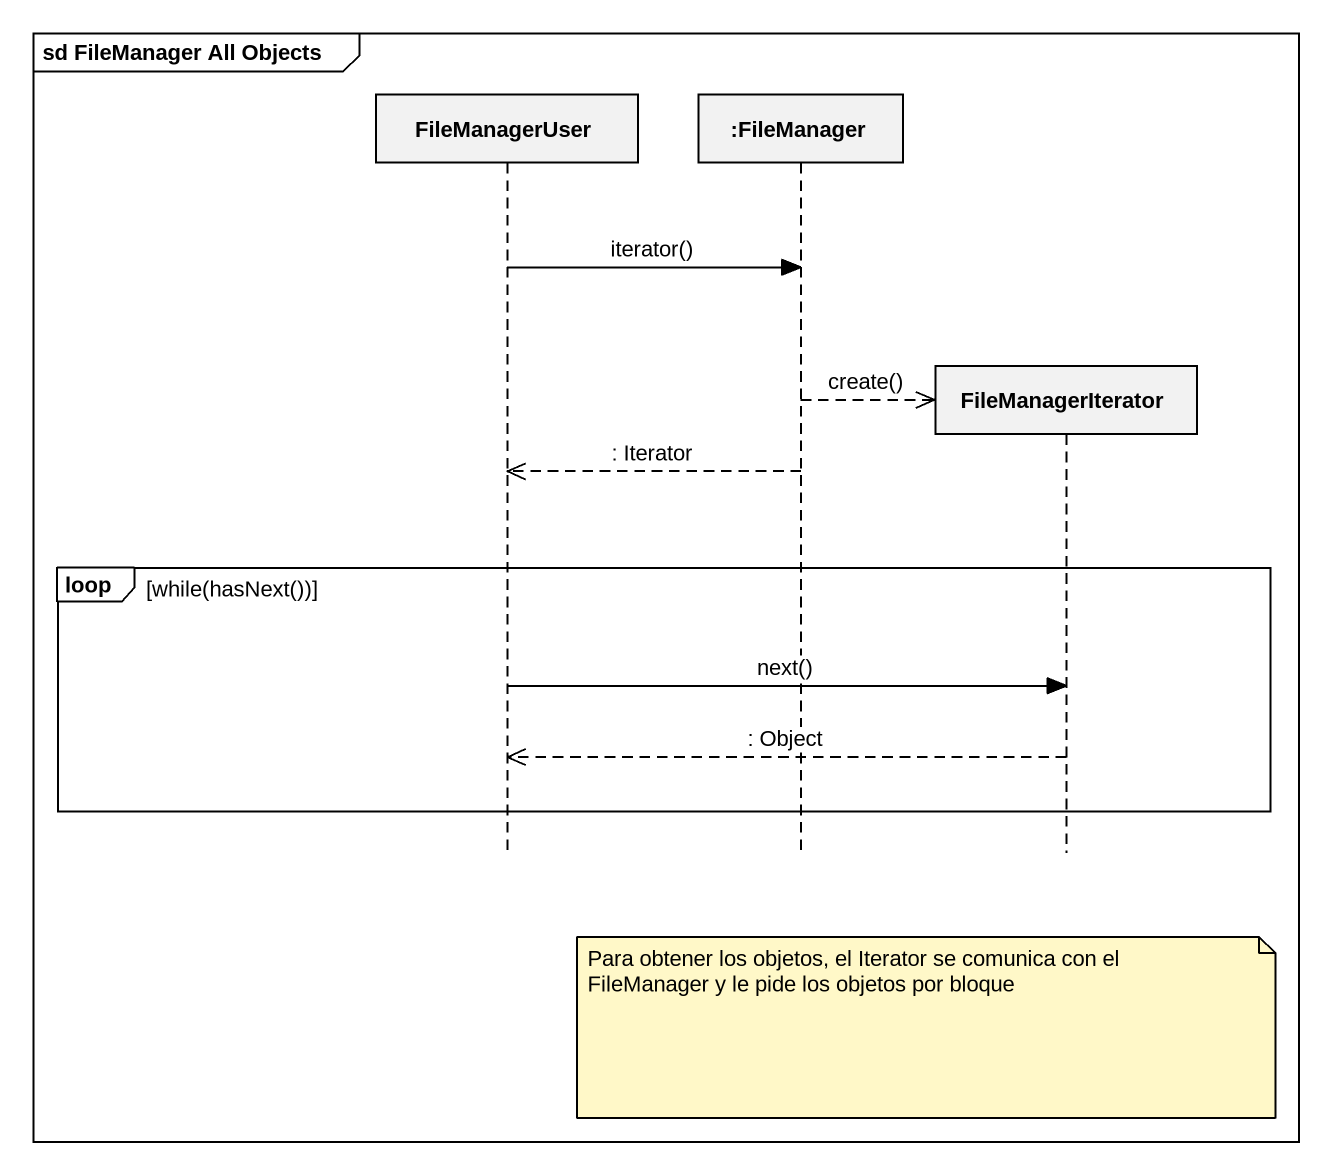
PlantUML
@startuml
mainframe sd FileManager All Objects
hide footbox
participant FileManagerUser
participant ":FileManager" as FileManager
participant FileManagerIterator

FileManagerUser -> FileManager : iterator()
FileManager -->> FileManagerIterator ** : create()
FileManager -->> FileManagerUser : : Iterator
loop while(hasNext())
  FileManagerUser -> FileManagerIterator : next()
  FileManagerIterator -->> FileManagerUser : : Object
end
note over FileManager : Para obtener los objetos, el Iterator se comunica con el FileManager y le pide los objetos por bloque
@enduml
